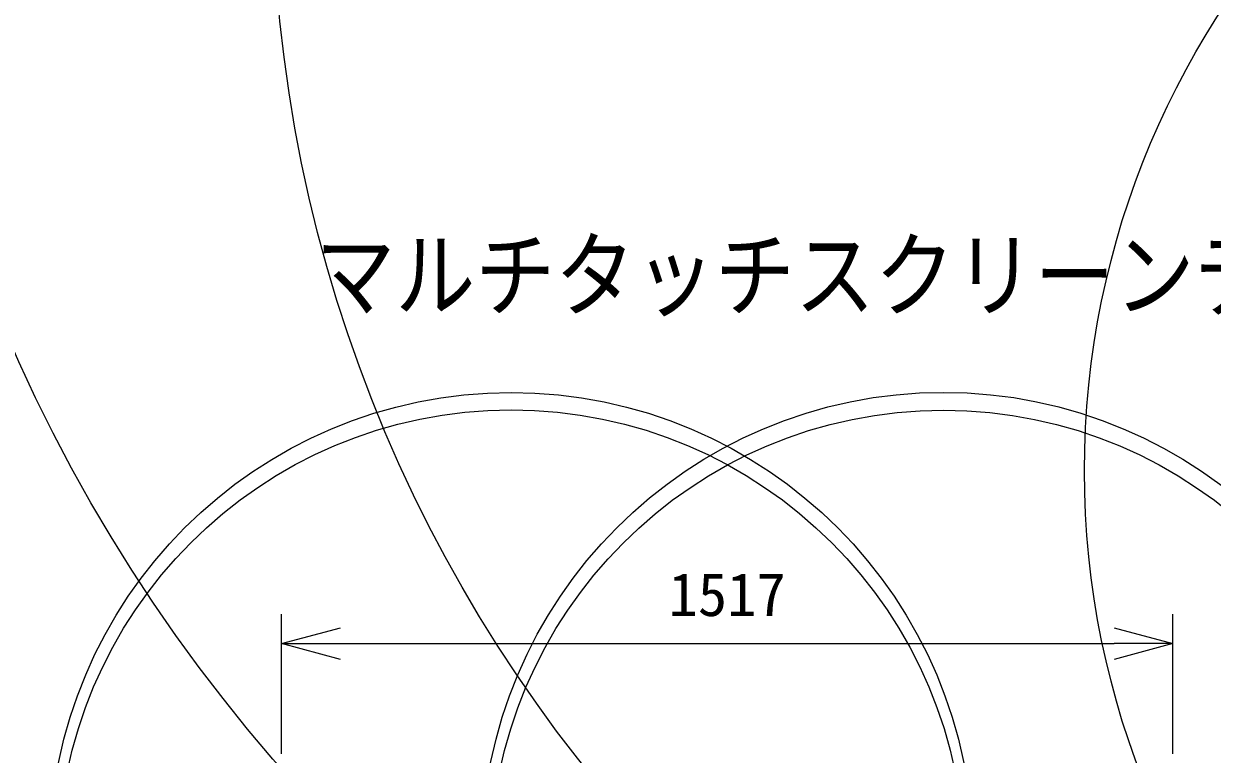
# Model space of a CAD drawing. Units: millimetres, scale not verified. Extents: x -5134 to 5624, y -10743 to 149.
# Drawn here: x -47.9 to 2.7, y 34.5 to 65.5 of the extents above; entities that cross this region are included whole.
import ezdxf
from ezdxf.enums import TextEntityAlignment as Align

# ---------------------------------------------------------------- set-up
doc = ezdxf.new("R2010")
doc.units = ezdxf.units.MM
doc.header["$LTSCALE"] = 0.125
for name, color, linetype, lineweight in [('0-0_0', 7, 'Continuous', 18), ('0-5_SUNPO', 3, 'Continuous', 18), ('0-6_GAIKEI', 1, 'Continuous', 18)]:
    doc.layers.add(name, color=color, linetype=linetype, lineweight=lineweight)
doc.layers.add('0-2_MOJI1', color=7, linetype='Continuous')
doc.styles.add('ＭＳ ゴシック', font='')
doc.styles.get('ＭＳ ゴシック').set_extended_font_data('MS Gothic')

# ---------------------------------------------------------------- blocks, each defined once
blk = doc.blocks.new('_Open30')
at = {"layer": '0-0_0'}
blk.add_line((0, 0), (-1, 0), dxfattribs=at)
blk.add_lwpolyline([(-1, 0.26795), (0, 0), (-1, -0.26795)], dxfattribs=at)
blk = doc.blocks.new('D3')
at = {"layer": '0-5_SUNPO'}
for p, q in [((156.565, 347.9795), (156.565, 353.9195)), ((194.49, 347.9795), (194.49, 353.9195)), ((159.065, 352.6695), (191.99, 352.6695))]:
    blk.add_line(p, q, dxfattribs=at)
at = {"layer": '0-5_SUNPO', "xscale": 2.5, "yscale": 2.5, "rotation": 180}
blk.add_blockref('_Open30', (156.565, 352.6695), dxfattribs=at)
at = {"layer": '0-5_SUNPO', "xscale": 2.5, "yscale": 2.5}
blk.add_blockref('_Open30', (194.49, 352.6695), dxfattribs=at)
at = {"layer": '0-5_SUNPO', "color": 7, "style": 'ＭＳ ゴシック'}
blk.add_text('1517', height=1.833, dxfattribs=at).set_placement((173.0275, 353.2945), align=Align.BOTTOM_LEFT)

msp = doc.modelspace()

# ---------------------------------------------------------------- linework, layer by layer
at = {"layer": '0-6_GAIKEI'}
for centre, radius in [((15.2988, 79.7756), 69.5628), ((-26.7962, 75.0973), 64.5659), ((-26.8024, 72.1038), 61.565), ((-9.1379, 72.0984), 61.5597), ((23.5108, 71.8434), 60.8284), ((-9.138, 71.4003), 60.8689), ((-26.8706, 60.0655), 49.5339), ((33.0031, 46.5114), 35.773), ((-27.1654, 30.1905), 19.6502), ((-8.775, 30.1931), 19.6528), ((-27.1635, 29.8171), 19.2841), ((-8.7767, 29.8092), 19.2762)]:
    msp.add_circle(centre, radius, dxfattribs=at)

# ---------------------------------------------------------------- block references
at = {"layer": '0-5_SUNPO'}
msp.add_blockref('D3', (-193.4976, -313.507), dxfattribs=at)

# ---------------------------------------------------------------- texts
at = {"layer": '0-2_MOJI1', "style": 'ＭＳ ゴシック', "width": 0.85}
msp.add_text('マルチタッチスクリーンディスプレイ（スタンド付）', height=2.933, dxfattribs=at).set_placement((-35.4976, 52.493), align=Align.BOTTOM_LEFT)

doc.saveas('drawing.dxf')
